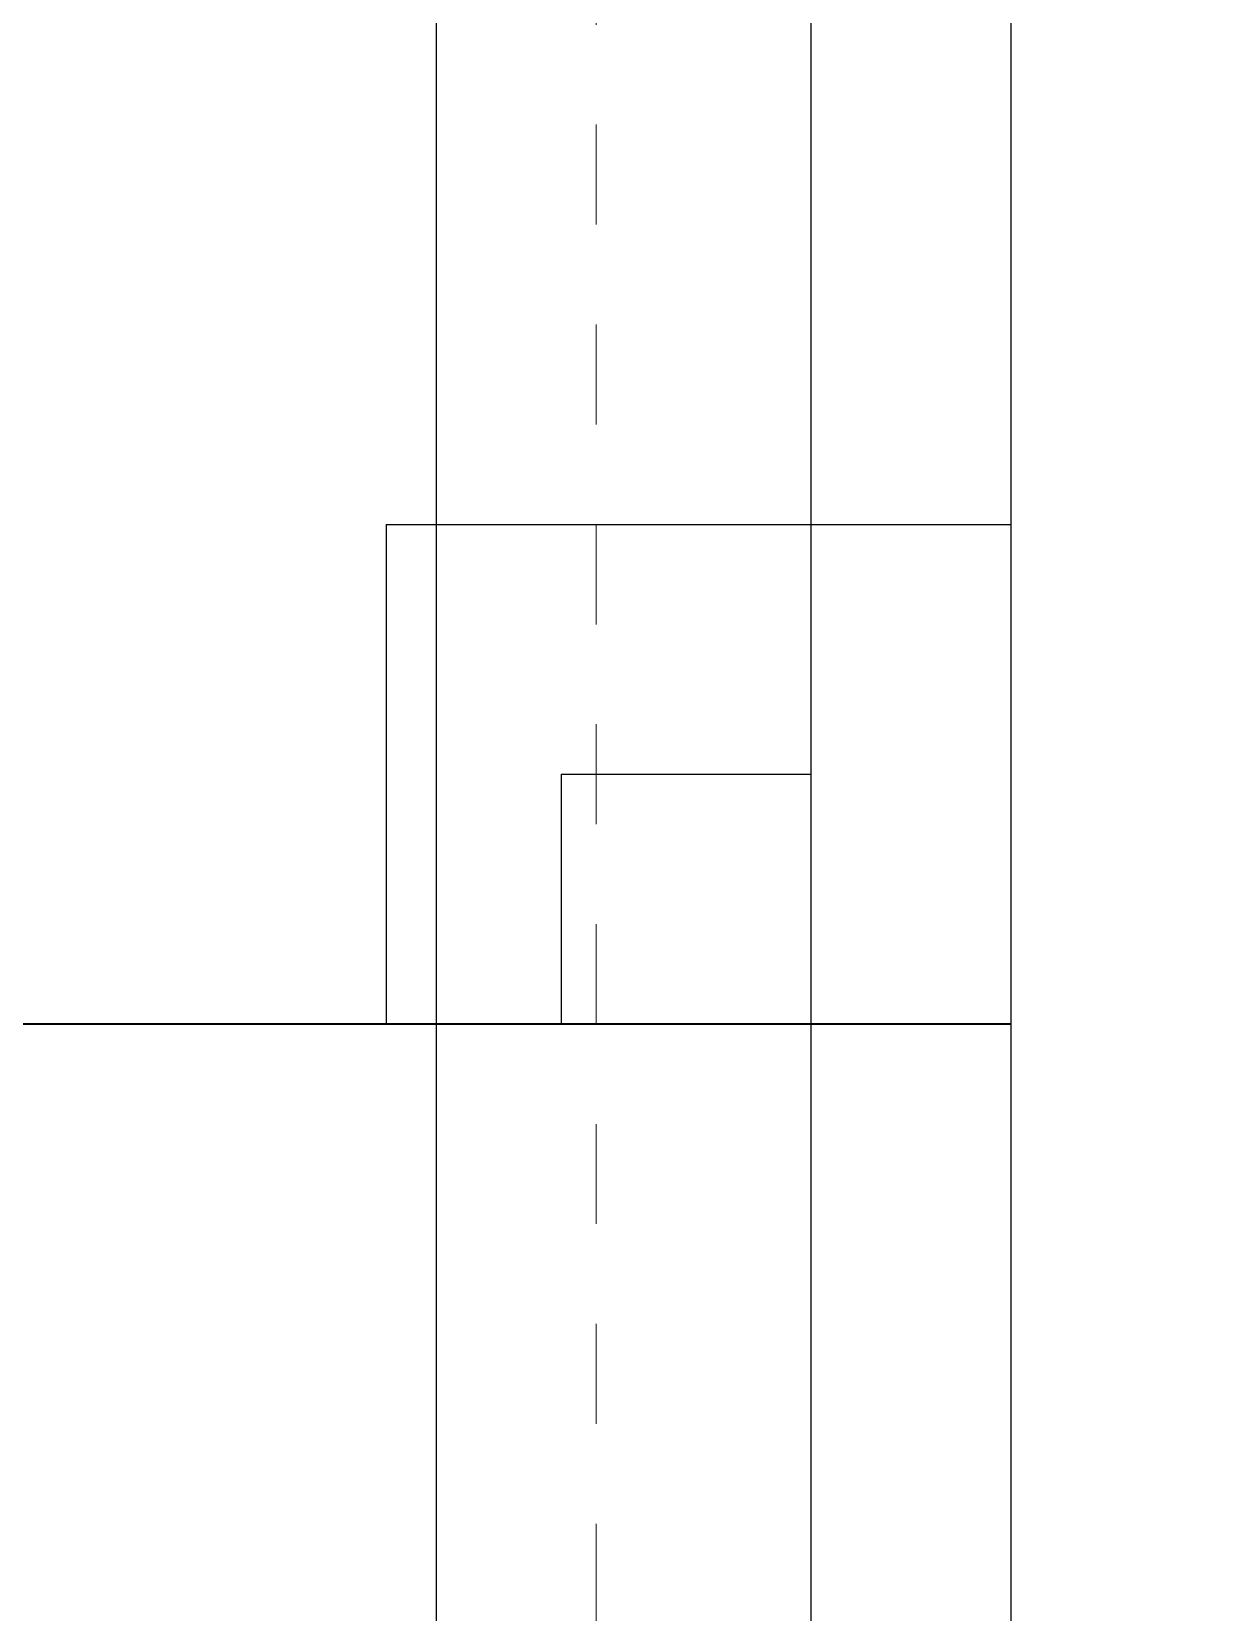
# Model space of a CAD drawing. Header units: inches. Extents: x -81.3 to -8.2, y 163 to 241.3.
# Drawn here: x -51.016 to -49.822, y 205.183 to 206.765 of the extents above; entities that cross this region are included whole.
import ezdxf

# ---------------------------------------------------------------- set-up
doc = ezdxf.new("R2010")
doc.units = ezdxf.units.IN
doc.header["$MEASUREMENT"] = 0
doc.linetypes.add('DASHED2', pattern=[0.375, 0.25, -0.125])
doc.linetypes.add('HIDDEN', pattern=[0.375, 0.25, -0.125])
doc.layers.add('A2 Hatch', color=8, linetype='Continuous', lineweight=9)
doc.layers.add('DIM', color=3, linetype='Continuous', lineweight=13)
doc.styles.add('ARCTEXT', font='arctext.shx', dxfattribs={"width": 0.85})
doc.dimstyles.new('ARCTEXT1-4', dxfattribs={"dimtxt": 4, "dimasz": 2, "dimexe": 2, "dimexo": 2, "dimgap": 2, "dimtad": 1, "dimdec": 4, "dimzin": 3, "dimdsep": 46, "dimlunit": 4, "dimtxsty": 'ARCTEXT', "dimblk": 'ARCHTICK', "dimcen": 2, "dimaunit": 1, "dimadec": 0, "dimazin": 0, "dimtfac": 1, "dimtdec": 4, "dimtmove": 2, "dimatfit": 3, "dimldrblk": 'arrow', "dimfxl": 1, "dimtolj": 1, "dimtzin": 0, "dimarcsym": 0})

# ---------------------------------------------------------------- blocks, each defined once
blk = doc.blocks.new('_ArchTick')
at = {"color": 0, "linetype": 'ByBlock', "const_width": 0.15}
blk.add_lwpolyline([(-0.5, -0.5), (0.5, 0.5)], dxfattribs=at)
blk = doc.blocks.new('arrow')
at = {"layer": 'DIM'}
blk.add_hatch(color=253, dxfattribs=at).paths.add_polyline_path([(-2, 0.5), (-2, -0.5), (0, 0)])
at = {"layer": 'DIM', "lineweight": 9}
for points in [[(-2, 0.9832), (-2, 0.5), (-2.4688, 0.6172)], [(0.3743, 0.0936), (0, 0)], [(0.3743, -0.0936), (0, 0)], [(-2, -0.9832), (-2, -0.5), (-2.4688, -0.6172)]]:
    blk.add_lwpolyline(points, dxfattribs=at)
at = {"layer": 'DIM', "lineweight": 15}
blk.add_lwpolyline([(0, 0), (-2, -0.5), (-2, 0.5), (0, 0)], dxfattribs=at)

msp = doc.modelspace()

# ---------------------------------------------------------------- linework, layer by layer
at = {"color": 1}
for p, q in [((-50.6113, 218.2715), (-50.6113, 205.7715)), ((-50.0363, 218.2715), (-50.0363, 205.7715)), ((-50.2363, 218.0215), (-50.2363, 205.7715)), ((-50.6613, 206.2715), (-50.6613, 205.7715)), ((-50.6613, 206.2715), (-50.0363, 206.2715)), ((-50.6613, 206.2715), (-50.6613, 205.7715)), ((-50.6613, 206.2715), (-50.0363, 206.2715)), ((-50.6613, 206.2715), (-50.6613, 205.7715)), ((-50.6613, 206.2715), (-50.0363, 206.2715)), ((-50.6613, 206.2715), (-50.6613, 205.7715)), ((-50.6613, 206.2715), (-50.0363, 206.2715)), ((-50.6613, 206.2715), (-50.6613, 205.7715)), ((-50.6613, 206.2715), (-50.0363, 206.2715)), ((-50.6613, 206.2715), (-50.6613, 205.7715)), ((-50.6613, 206.2715), (-50.0363, 206.2715)), ((-50.6613, 206.2715), (-50.6613, 205.7715)), ((-50.6613, 206.2715), (-50.0363, 206.2715)), ((-50.6613, 206.2715), (-50.6613, 205.7715)), ((-50.6613, 206.2715), (-50.0363, 206.2715)), ((-50.6613, 206.2715), (-50.6613, 205.7715)), ((-50.6613, 206.2715), (-50.0363, 206.2715)), ((-50.6613, 206.2715), (-50.6613, 205.7715)), ((-50.6613, 206.2715), (-50.0363, 206.2715)), ((-50.6613, 206.2715), (-50.6613, 205.7715)), ((-50.6613, 206.2715), (-50.0363, 206.2715)), ((-50.6613, 206.2715), (-50.6613, 205.7715)), ((-50.6613, 206.2715), (-50.0363, 206.2715)), ((-50.6613, 206.2715), (-50.6613, 205.7715)), ((-50.6613, 206.2715), (-50.0363, 206.2715)), ((-50.6613, 206.2715), (-50.6613, 205.7715)), ((-50.6613, 206.2715), (-50.0363, 206.2715)), ((-50.6613, 206.2715), (-50.6613, 205.7715)), ((-50.6613, 206.2715), (-50.0363, 206.2715)), ((-50.6613, 206.2715), (-50.6613, 205.7715)), ((-50.6613, 206.2715), (-50.0363, 206.2715)), ((-50.6613, 206.2715), (-50.6613, 205.7715)), ((-50.6613, 206.2715), (-50.0363, 206.2715)), ((-50.6613, 206.2715), (-50.6613, 205.7715)), ((-50.6613, 206.2715), (-50.0363, 206.2715)), ((-50.6613, 206.2715), (-50.6613, 205.7715)), ((-50.6613, 206.2715), (-50.0363, 206.2715)), ((-50.6613, 206.2715), (-50.6613, 205.7715)), ((-50.6613, 206.2715), (-50.0363, 206.2715)), ((-50.6613, 206.2715), (-50.6613, 205.7715)), ((-50.6613, 206.2715), (-50.0363, 206.2715)), ((-50.6613, 206.2715), (-50.6613, 205.7715)), ((-50.6613, 206.2715), (-50.0363, 206.2715)), ((-50.6613, 206.2715), (-50.6613, 205.7715)), ((-50.6613, 206.2715), (-50.0363, 206.2715)), ((-50.6613, 206.2715), (-50.6613, 205.7715)), ((-50.6613, 206.2715), (-50.0363, 206.2715)), ((-50.6613, 206.2715), (-50.6613, 205.7715)), ((-50.6613, 206.2715), (-50.0363, 206.2715)), ((-50.6613, 206.2715), (-50.6613, 205.7715)), ((-50.6613, 206.2715), (-50.0363, 206.2715)), ((-50.6613, 206.2715), (-50.6613, 205.7715)), ((-50.6613, 206.2715), (-50.0363, 206.2715)), ((-50.6613, 206.2715), (-50.6613, 205.7715)), ((-50.6613, 206.2715), (-50.0363, 206.2715)), ((-50.6613, 206.2715), (-50.6613, 205.7715)), ((-50.6613, 206.2715), (-50.0363, 206.2715)), ((-50.6613, 206.2715), (-50.6613, 205.7715)), ((-50.6613, 206.2715), (-50.0363, 206.2715)), ((-50.6613, 206.2715), (-50.6613, 205.7715)), ((-50.6613, 206.2715), (-50.0363, 206.2715)), ((-50.6613, 206.2715), (-50.6613, 205.7715)), ((-50.6613, 206.2715), (-50.0363, 206.2715)), ((-50.6613, 206.2715), (-50.6613, 205.7715)), ((-50.6613, 206.2715), (-50.0363, 206.2715)), ((-50.6613, 206.2715), (-50.6613, 205.7715)), ((-50.6613, 206.2715), (-50.0363, 206.2715)), ((-50.6613, 206.2715), (-50.6613, 205.7715)), ((-50.6613, 206.2715), (-50.0363, 206.2715)), ((-50.6613, 206.2715), (-50.6613, 205.7715)), ((-50.6613, 206.2715), (-50.0363, 206.2715)), ((-50.6613, 206.2715), (-50.6613, 205.7715)), ((-50.6613, 206.2715), (-50.0363, 206.2715)), ((-50.6613, 206.2715), (-50.6613, 205.7715)), ((-50.6613, 206.2715), (-50.0363, 206.2715)), ((-50.6613, 206.2715), (-50.6613, 205.7715)), ((-50.6613, 206.2715), (-50.0363, 206.2715)), ((-50.6613, 206.2715), (-50.6613, 205.7715)), ((-50.6613, 206.2715), (-50.0363, 206.2715)), ((-50.6613, 206.2715), (-50.6613, 205.7715)), ((-50.6613, 206.2715), (-50.0363, 206.2715)), ((-50.6613, 206.2715), (-50.6613, 205.7715)), ((-50.6613, 206.2715), (-50.0363, 206.2715)), ((-50.6613, 206.2715), (-50.6613, 205.7715)), ((-50.6613, 206.2715), (-50.0363, 206.2715)), ((-50.6613, 206.2715), (-50.6613, 205.7715)), ((-50.6613, 206.2715), (-50.0363, 206.2715)), ((-50.6613, 206.2715), (-50.6613, 205.7715)), ((-50.6613, 206.2715), (-50.0363, 206.2715)), ((-50.6613, 206.2715), (-50.6613, 205.7715)), ((-50.6613, 206.2715), (-50.0363, 206.2715)), ((-50.6613, 206.2715), (-50.6613, 205.7715)), ((-50.6613, 206.2715), (-50.0363, 206.2715)), ((-50.6613, 206.2715), (-50.6613, 205.7715)), ((-50.6613, 206.2715), (-50.0363, 206.2715)), ((-50.6613, 206.2715), (-50.6613, 205.7715)), ((-50.6613, 206.2715), (-50.0363, 206.2715)), ((-50.6613, 206.2715), (-50.6613, 205.7715)), ((-50.6613, 206.2715), (-50.0363, 206.2715)), ((-50.6613, 206.2715), (-50.6613, 205.7715)), ((-50.6613, 206.2715), (-50.0363, 206.2715)), ((-50.6613, 206.2715), (-50.6613, 205.7715)), ((-50.6613, 206.2715), (-50.0363, 206.2715)), ((-50.6613, 206.2715), (-50.6613, 205.7715)), ((-50.6613, 206.2715), (-50.0363, 206.2715)), ((-50.6613, 206.2715), (-50.6613, 205.7715)), ((-50.6613, 206.2715), (-50.0363, 206.2715)), ((-50.6613, 206.2715), (-50.6613, 205.7715)), ((-50.6613, 206.2715), (-50.0363, 206.2715)), ((-50.6613, 206.2715), (-50.6613, 205.7715)), ((-50.6613, 206.2715), (-50.0363, 206.2715)), ((-50.6113, 206.2715), (-50.6113, 193.7715)), ((-50.0363, 206.2715), (-50.0363, 193.7715)), ((-50.4863, 206.0215), (-50.4863, 205.7715)), ((-50.4863, 206.0215), (-50.2363, 206.0215)), ((-50.4863, 206.0215), (-50.4863, 205.7715)), ((-50.4863, 206.0215), (-50.2363, 206.0215)), ((-50.4863, 206.0215), (-50.4863, 205.7715)), ((-50.4863, 206.0215), (-50.2363, 206.0215)), ((-50.4863, 206.0215), (-50.4863, 205.7715)), ((-50.4863, 206.0215), (-50.2363, 206.0215)), ((-50.4863, 206.0215), (-50.4863, 205.7715)), ((-50.4863, 206.0215), (-50.2363, 206.0215)), ((-50.4863, 206.0215), (-50.4863, 205.7715)), ((-50.4863, 206.0215), (-50.2363, 206.0215)), ((-50.4863, 206.0215), (-50.4863, 205.7715)), ((-50.4863, 206.0215), (-50.2363, 206.0215)), ((-50.4863, 206.0215), (-50.4863, 205.7715)), ((-50.4863, 206.0215), (-50.2363, 206.0215)), ((-50.4863, 206.0215), (-50.4863, 205.7715)), ((-50.4863, 206.0215), (-50.2363, 206.0215)), ((-50.4863, 206.0215), (-50.4863, 205.7715)), ((-50.4863, 206.0215), (-50.2363, 206.0215)), ((-50.4863, 206.0215), (-50.4863, 205.7715)), ((-50.4863, 206.0215), (-50.2363, 206.0215)), ((-50.4863, 206.0215), (-50.4863, 205.7715)), ((-50.4863, 206.0215), (-50.2363, 206.0215)), ((-50.4863, 206.0215), (-50.4863, 205.7715)), ((-50.4863, 206.0215), (-50.2363, 206.0215)), ((-50.4863, 206.0215), (-50.4863, 205.7715)), ((-50.4863, 206.0215), (-50.2363, 206.0215)), ((-50.4863, 206.0215), (-50.4863, 205.7715)), ((-50.4863, 206.0215), (-50.2363, 206.0215)), ((-50.4863, 206.0215), (-50.4863, 205.7715)), ((-50.4863, 206.0215), (-50.2363, 206.0215)), ((-50.4863, 206.0215), (-50.4863, 205.7715)), ((-50.4863, 206.0215), (-50.2363, 206.0215)), ((-50.4863, 206.0215), (-50.4863, 205.7715)), ((-50.4863, 206.0215), (-50.2363, 206.0215)), ((-50.4863, 206.0215), (-50.4863, 205.7715)), ((-50.4863, 206.0215), (-50.2363, 206.0215)), ((-50.4863, 206.0215), (-50.4863, 205.7715)), ((-50.4863, 206.0215), (-50.2363, 206.0215)), ((-50.4863, 206.0215), (-50.4863, 205.7715)), ((-50.4863, 206.0215), (-50.2363, 206.0215)), ((-50.4863, 206.0215), (-50.4863, 205.7715)), ((-50.4863, 206.0215), (-50.2363, 206.0215)), ((-50.4863, 206.0215), (-50.4863, 205.7715)), ((-50.4863, 206.0215), (-50.2363, 206.0215)), ((-50.4863, 206.0215), (-50.4863, 205.7715)), ((-50.4863, 206.0215), (-50.2363, 206.0215)), ((-50.4863, 206.0215), (-50.4863, 205.7715)), ((-50.4863, 206.0215), (-50.2363, 206.0215)), ((-50.4863, 206.0215), (-50.4863, 205.7715)), ((-50.4863, 206.0215), (-50.2363, 206.0215)), ((-50.4863, 206.0215), (-50.4863, 205.7715)), ((-50.4863, 206.0215), (-50.2363, 206.0215)), ((-50.4863, 206.0215), (-50.4863, 205.7715)), ((-50.4863, 206.0215), (-50.2363, 206.0215)), ((-50.4863, 206.0215), (-50.4863, 205.7715)), ((-50.4863, 206.0215), (-50.2363, 206.0215)), ((-50.4863, 206.0215), (-50.4863, 205.7715)), ((-50.4863, 206.0215), (-50.2363, 206.0215)), ((-50.4863, 206.0215), (-50.4863, 205.7715)), ((-50.4863, 206.0215), (-50.2363, 206.0215)), ((-50.4863, 206.0215), (-50.4863, 205.7715)), ((-50.4863, 206.0215), (-50.2363, 206.0215)), ((-50.4863, 206.0215), (-50.4863, 205.7715)), ((-50.4863, 206.0215), (-50.2363, 206.0215)), ((-50.4863, 206.0215), (-50.4863, 205.7715)), ((-50.4863, 206.0215), (-50.2363, 206.0215)), ((-50.4863, 206.0215), (-50.4863, 205.7715)), ((-50.4863, 206.0215), (-50.2363, 206.0215)), ((-50.4863, 206.0215), (-50.4863, 205.7715)), ((-50.4863, 206.0215), (-50.2363, 206.0215)), ((-50.4863, 206.0215), (-50.4863, 205.7715)), ((-50.4863, 206.0215), (-50.2363, 206.0215)), ((-50.4863, 206.0215), (-50.4863, 205.7715)), ((-50.4863, 206.0215), (-50.2363, 206.0215)), ((-50.4863, 206.0215), (-50.4863, 205.7715)), ((-50.4863, 206.0215), (-50.2363, 206.0215)), ((-50.4863, 206.0215), (-50.4863, 205.7715)), ((-50.4863, 206.0215), (-50.2363, 206.0215)), ((-50.4863, 206.0215), (-50.4863, 205.7715)), ((-50.4863, 206.0215), (-50.2363, 206.0215)), ((-50.4863, 206.0215), (-50.4863, 205.7715)), ((-50.4863, 206.0215), (-50.2363, 206.0215)), ((-50.4863, 206.0215), (-50.4863, 205.7715)), ((-50.4863, 206.0215), (-50.2363, 206.0215)), ((-50.4863, 206.0215), (-50.4863, 205.7715)), ((-50.4863, 206.0215), (-50.2363, 206.0215)), ((-50.4863, 206.0215), (-50.4863, 205.7715)), ((-50.4863, 206.0215), (-50.2363, 206.0215)), ((-50.4863, 206.0215), (-50.4863, 205.7715)), ((-50.4863, 206.0215), (-50.2363, 206.0215)), ((-50.4863, 206.0215), (-50.4863, 205.7715)), ((-50.4863, 206.0215), (-50.2363, 206.0215)), ((-50.4863, 206.0215), (-50.4863, 205.7715)), ((-50.4863, 206.0215), (-50.2363, 206.0215)), ((-50.4863, 206.0215), (-50.4863, 205.7715)), ((-50.4863, 206.0215), (-50.2363, 206.0215)), ((-50.4863, 206.0215), (-50.4863, 205.7715)), ((-50.4863, 206.0215), (-50.2363, 206.0215)), ((-50.4863, 206.0215), (-50.4863, 205.7715)), ((-50.4863, 206.0215), (-50.2363, 206.0215)), ((-50.4863, 206.0215), (-50.4863, 205.7715)), ((-50.4863, 206.0215), (-50.2363, 206.0215)), ((-50.4863, 206.0215), (-50.4863, 205.7715)), ((-50.4863, 206.0215), (-50.2363, 206.0215)), ((-50.4863, 206.0215), (-50.4863, 205.7715)), ((-50.4863, 206.0215), (-50.2363, 206.0215)), ((-50.4863, 206.0215), (-50.4863, 205.7715)), ((-50.4863, 206.0215), (-50.2363, 206.0215)), ((-50.4863, 206.0215), (-50.4863, 205.7715)), ((-50.4863, 206.0215), (-50.2363, 206.0215)), ((-50.2363, 206.0215), (-50.2363, 193.7715)), ((-52.0363, 205.7715), (-50.0363, 205.7715)), ((-52.0363, 205.7715), (-50.4863, 205.7715)), ((-52.0363, 205.7715), (-50.0363, 205.7715)), ((-52.0363, 205.7715), (-50.0363, 205.7715)), ((-52.0363, 205.7715), (-50.4863, 205.7715)), ((-52.0363, 205.7715), (-50.0363, 205.7715)), ((-52.0363, 205.7715), (-50.0363, 205.7715)), ((-52.0363, 205.7715), (-50.0363, 205.7715)), ((-52.0363, 205.7715), (-50.4863, 205.7715)), ((-52.0363, 205.7715), (-50.0363, 205.7715)), ((-52.0363, 205.7715), (-50.0363, 205.7715)), ((-52.0363, 205.7715), (-50.4863, 205.7715)), ((-52.0363, 205.7715), (-50.0363, 205.7715)), ((-52.0363, 205.7715), (-50.0363, 205.7715)), ((-52.0363, 205.7715), (-50.0363, 205.7715)), ((-52.0363, 205.7715), (-50.4863, 205.7715)), ((-52.0363, 205.7715), (-50.0363, 205.7715)), ((-52.0363, 205.7715), (-50.0363, 205.7715)), ((-52.0363, 205.7715), (-50.4863, 205.7715)), ((-52.0363, 205.7715), (-50.0363, 205.7715)), ((-52.0363, 205.7715), (-50.0363, 205.7715)), ((-52.0363, 205.7715), (-50.0363, 205.7715)), ((-52.0363, 205.7715), (-50.4863, 205.7715)), ((-52.0363, 205.7715), (-50.0363, 205.7715)), ((-52.0363, 205.7715), (-50.0363, 205.7715)), ((-52.0363, 205.7715), (-50.4863, 205.7715)), ((-52.0363, 205.7715), (-50.0363, 205.7715)), ((-52.0363, 205.7715), (-50.0363, 205.7715)), ((-52.0363, 205.7715), (-50.0363, 205.7715)), ((-52.0363, 205.7715), (-50.4863, 205.7715)), ((-52.0363, 205.7715), (-50.0363, 205.7715)), ((-52.0363, 205.7715), (-50.0363, 205.7715)), ((-52.0363, 205.7715), (-50.4863, 205.7715)), ((-52.0363, 205.7715), (-50.0363, 205.7715)), ((-52.0363, 205.7715), (-50.0363, 205.7715)), ((-52.0363, 205.7715), (-50.0363, 205.7715)), ((-52.0363, 205.7715), (-50.4863, 205.7715)), ((-52.0363, 205.7715), (-50.0363, 205.7715)), ((-52.0363, 205.7715), (-50.0363, 205.7715)), ((-52.0363, 205.7715), (-50.4863, 205.7715)), ((-52.0363, 205.7715), (-50.0363, 205.7715)), ((-52.0363, 205.7715), (-50.0363, 205.7715)), ((-52.0363, 205.7715), (-50.0363, 205.7715)), ((-52.0363, 205.7715), (-50.4863, 205.7715)), ((-52.0363, 205.7715), (-50.0363, 205.7715)), ((-52.0363, 205.7715), (-50.0363, 205.7715)), ((-52.0363, 205.7715), (-50.4863, 205.7715)), ((-52.0363, 205.7715), (-50.0363, 205.7715)), ((-52.0363, 205.7715), (-50.0363, 205.7715)), ((-52.0363, 205.7715), (-50.0363, 205.7715)), ((-52.0363, 205.7715), (-50.4863, 205.7715)), ((-52.0363, 205.7715), (-50.0363, 205.7715)), ((-52.0363, 205.7715), (-50.0363, 205.7715)), ((-52.0363, 205.7715), (-50.4863, 205.7715)), ((-52.0363, 205.7715), (-50.0363, 205.7715)), ((-52.0363, 205.7715), (-50.0363, 205.7715)), ((-52.0363, 205.7715), (-50.0363, 205.7715)), ((-52.0363, 205.7715), (-50.4863, 205.7715)), ((-52.0363, 205.7715), (-50.0363, 205.7715)), ((-52.0363, 205.7715), (-50.0363, 205.7715)), ((-52.0363, 205.7715), (-50.4863, 205.7715)), ((-52.0363, 205.7715), (-50.0363, 205.7715)), ((-52.0363, 205.7715), (-50.0363, 205.7715)), ((-52.0363, 205.7715), (-50.0363, 205.7715)), ((-52.0363, 205.7715), (-50.4863, 205.7715)), ((-52.0363, 205.7715), (-50.0363, 205.7715)), ((-52.0363, 205.7715), (-50.0363, 205.7715)), ((-52.0363, 205.7715), (-50.4863, 205.7715)), ((-52.0363, 205.7715), (-50.0363, 205.7715)), ((-52.0363, 205.7715), (-50.0363, 205.7715)), ((-52.0363, 205.7715), (-50.0363, 205.7715)), ((-52.0363, 205.7715), (-50.4863, 205.7715)), ((-52.0363, 205.7715), (-50.0363, 205.7715)), ((-52.0363, 205.7715), (-50.0363, 205.7715)), ((-52.0363, 205.7715), (-50.4863, 205.7715)), ((-52.0363, 205.7715), (-50.0363, 205.7715)), ((-52.0363, 205.7715), (-50.0363, 205.7715)), ((-52.0363, 205.7715), (-50.0363, 205.7715)), ((-52.0363, 205.7715), (-50.4863, 205.7715)), ((-52.0363, 205.7715), (-50.0363, 205.7715)), ((-52.0363, 205.7715), (-50.0363, 205.7715)), ((-52.0363, 205.7715), (-50.4863, 205.7715)), ((-52.0363, 205.7715), (-50.0363, 205.7715)), ((-52.0363, 205.7715), (-50.0363, 205.7715)), ((-52.0363, 205.7715), (-50.0363, 205.7715)), ((-52.0363, 205.7715), (-50.4863, 205.7715)), ((-52.0363, 205.7715), (-50.0363, 205.7715)), ((-52.0363, 205.7715), (-50.0363, 205.7715)), ((-52.0363, 205.7715), (-50.4863, 205.7715)), ((-52.0363, 205.7715), (-50.0363, 205.7715)), ((-52.0363, 205.7715), (-50.0363, 205.7715)), ((-52.0363, 205.7715), (-50.0363, 205.7715)), ((-52.0363, 205.7715), (-50.4863, 205.7715)), ((-52.0363, 205.7715), (-50.0363, 205.7715)), ((-52.0363, 205.7715), (-50.0363, 205.7715)), ((-52.0363, 205.7715), (-50.4863, 205.7715)), ((-52.0363, 205.7715), (-50.0363, 205.7715)), ((-52.0363, 205.7715), (-50.0363, 205.7715)), ((-52.0363, 205.7715), (-50.0363, 205.7715)), ((-52.0363, 205.7715), (-50.4863, 205.7715)), ((-52.0363, 205.7715), (-50.0363, 205.7715)), ((-52.0363, 205.7715), (-50.0363, 205.7715)), ((-52.0363, 205.7715), (-50.4863, 205.7715)), ((-52.0363, 205.7715), (-50.0363, 205.7715)), ((-52.0363, 205.7715), (-50.0363, 205.7715)), ((-52.0363, 205.7715), (-50.0363, 205.7715)), ((-52.0363, 205.7715), (-50.4863, 205.7715)), ((-52.0363, 205.7715), (-50.0363, 205.7715)), ((-52.0363, 205.7715), (-50.0363, 205.7715)), ((-52.0363, 205.7715), (-50.4863, 205.7715)), ((-52.0363, 205.7715), (-50.0363, 205.7715)), ((-52.0363, 205.7715), (-50.0363, 205.7715)), ((-52.0363, 205.7715), (-50.0363, 205.7715)), ((-52.0363, 205.7715), (-50.4863, 205.7715)), ((-52.0363, 205.7715), (-50.0363, 205.7715)), ((-52.0363, 205.7715), (-50.0363, 205.7715)), ((-52.0363, 205.7715), (-50.4863, 205.7715)), ((-52.0363, 205.7715), (-50.0363, 205.7715)), ((-52.0363, 205.7715), (-50.0363, 205.7715)), ((-52.0363, 205.7715), (-50.0363, 205.7715)), ((-52.0363, 205.7715), (-50.4863, 205.7715)), ((-52.0363, 205.7715), (-50.0363, 205.7715)), ((-52.0363, 205.7715), (-50.0363, 205.7715)), ((-52.0363, 205.7715), (-50.4863, 205.7715)), ((-52.0363, 205.7715), (-50.0363, 205.7715)), ((-52.0363, 205.7715), (-50.0363, 205.7715)), ((-52.0363, 205.7715), (-50.0363, 205.7715)), ((-52.0363, 205.7715), (-50.4863, 205.7715)), ((-52.0363, 205.7715), (-50.0363, 205.7715)), ((-52.0363, 205.7715), (-50.0363, 205.7715)), ((-52.0363, 205.7715), (-50.4863, 205.7715)), ((-52.0363, 205.7715), (-50.0363, 205.7715)), ((-52.0363, 205.7715), (-50.0363, 205.7715)), ((-52.0363, 205.7715), (-50.0363, 205.7715)), ((-52.0363, 205.7715), (-50.4863, 205.7715)), ((-52.0363, 205.7715), (-50.0363, 205.7715)), ((-52.0363, 205.7715), (-50.0363, 205.7715)), ((-52.0363, 205.7715), (-50.4863, 205.7715)), ((-52.0363, 205.7715), (-50.0363, 205.7715)), ((-52.0363, 205.7715), (-50.0363, 205.7715)), ((-52.0363, 205.7715), (-50.0363, 205.7715)), ((-52.0363, 205.7715), (-50.4863, 205.7715)), ((-52.0363, 205.7715), (-50.0363, 205.7715)), ((-52.0363, 205.7715), (-50.0363, 205.7715)), ((-52.0363, 205.7715), (-50.4863, 205.7715)), ((-52.0363, 205.7715), (-50.0363, 205.7715)), ((-52.0363, 205.7715), (-50.0363, 205.7715)), ((-52.0363, 205.7715), (-50.0363, 205.7715)), ((-52.0363, 205.7715), (-50.4863, 205.7715)), ((-52.0363, 205.7715), (-50.0363, 205.7715)), ((-52.0363, 205.7715), (-50.0363, 205.7715)), ((-52.0363, 205.7715), (-50.4863, 205.7715)), ((-52.0363, 205.7715), (-50.0363, 205.7715)), ((-52.0363, 205.7715), (-50.0363, 205.7715)), ((-52.0363, 205.7715), (-50.0363, 205.7715)), ((-52.0363, 205.7715), (-50.4863, 205.7715)), ((-52.0363, 205.7715), (-50.0363, 205.7715)), ((-52.0363, 205.7715), (-50.0363, 205.7715)), ((-52.0363, 205.7715), (-50.4863, 205.7715)), ((-52.0363, 205.7715), (-50.0363, 205.7715)), ((-52.0363, 205.7715), (-50.0363, 205.7715)), ((-52.0363, 205.7715), (-50.0363, 205.7715)), ((-52.0363, 205.7715), (-50.4863, 205.7715)), ((-52.0363, 205.7715), (-50.0363, 205.7715)), ((-52.0363, 205.7715), (-50.0363, 205.7715)), ((-52.0363, 205.7715), (-50.4863, 205.7715)), ((-52.0363, 205.7715), (-50.0363, 205.7715)), ((-52.0363, 205.7715), (-50.0363, 205.7715)), ((-52.0363, 205.7715), (-50.0363, 205.7715)), ((-52.0363, 205.7715), (-50.4863, 205.7715)), ((-52.0363, 205.7715), (-50.0363, 205.7715)), ((-52.0363, 205.7715), (-50.0363, 205.7715)), ((-52.0363, 205.7715), (-50.4863, 205.7715)), ((-52.0363, 205.7715), (-50.0363, 205.7715)), ((-52.0363, 205.7715), (-50.0363, 205.7715)), ((-52.0363, 205.7715), (-50.0363, 205.7715)), ((-52.0363, 205.7715), (-50.4863, 205.7715)), ((-52.0363, 205.7715), (-50.0363, 205.7715)), ((-52.0363, 205.7715), (-50.0363, 205.7715)), ((-52.0363, 205.7715), (-50.4863, 205.7715)), ((-52.0363, 205.7715), (-50.0363, 205.7715)), ((-52.0363, 205.7715), (-50.0363, 205.7715)), ((-52.0363, 205.7715), (-50.0363, 205.7715)), ((-52.0363, 205.7715), (-50.4863, 205.7715)), ((-52.0363, 205.7715), (-50.0363, 205.7715)), ((-52.0363, 205.7715), (-50.0363, 205.7715)), ((-52.0363, 205.7715), (-50.4863, 205.7715)), ((-52.0363, 205.7715), (-50.0363, 205.7715)), ((-52.0363, 205.7715), (-50.0363, 205.7715)), ((-52.0363, 205.7715), (-50.0363, 205.7715)), ((-52.0363, 205.7715), (-50.4863, 205.7715)), ((-52.0363, 205.7715), (-50.0363, 205.7715)), ((-52.0363, 205.7715), (-50.0363, 205.7715)), ((-52.0363, 205.7715), (-50.4863, 205.7715)), ((-52.0363, 205.7715), (-50.0363, 205.7715)), ((-52.0363, 205.7715), (-50.0363, 205.7715)), ((-50.6113, 205.7715), (-51.1113, 205.7715)), ((-50.6113, 205.7715), (-51.1113, 205.7715)), ((-50.6113, 205.7715), (-51.1113, 205.7715)), ((-50.6113, 205.7715), (-51.1113, 205.7715)), ((-50.6113, 205.7715), (-51.1113, 205.7715)), ((-50.6113, 205.7715), (-51.1113, 205.7715)), ((-50.6113, 205.7715), (-51.1113, 205.7715)), ((-50.6113, 205.7715), (-51.1113, 205.7715)), ((-50.6113, 205.7715), (-51.1113, 205.7715)), ((-50.6113, 205.7715), (-51.1113, 205.7715)), ((-50.6113, 205.7715), (-51.1113, 205.7715)), ((-50.6113, 205.7715), (-51.1113, 205.7715)), ((-50.6113, 205.7715), (-51.1113, 205.7715)), ((-50.6113, 205.7715), (-51.1113, 205.7715)), ((-50.6113, 205.7715), (-51.1113, 205.7715)), ((-50.6113, 205.7715), (-51.1113, 205.7715)), ((-50.6113, 205.7715), (-51.1113, 205.7715)), ((-50.6113, 205.7715), (-51.1113, 205.7715)), ((-50.6113, 205.7715), (-51.1113, 205.7715)), ((-50.6113, 205.7715), (-51.1113, 205.7715)), ((-50.6113, 205.7715), (-51.1113, 205.7715)), ((-50.6113, 205.7715), (-51.1113, 205.7715)), ((-50.6113, 205.7715), (-51.1113, 205.7715)), ((-50.6113, 205.7715), (-51.1113, 205.7715)), ((-50.6113, 205.7715), (-51.1113, 205.7715)), ((-50.6113, 205.7715), (-51.1113, 205.7715)), ((-50.6113, 205.7715), (-51.1113, 205.7715)), ((-50.6113, 205.7715), (-51.1113, 205.7715)), ((-50.6113, 205.7715), (-51.1113, 205.7715)), ((-50.6113, 205.7715), (-51.1113, 205.7715)), ((-50.6113, 205.7715), (-51.1113, 205.7715)), ((-50.6113, 205.7715), (-51.1113, 205.7715)), ((-50.6113, 205.7715), (-51.1113, 205.7715)), ((-50.6113, 205.7715), (-51.1113, 205.7715)), ((-50.6113, 205.7715), (-51.1113, 205.7715)), ((-50.6113, 205.7715), (-51.1113, 205.7715)), ((-50.6113, 205.7715), (-51.1113, 205.7715)), ((-50.6113, 205.7715), (-51.1113, 205.7715)), ((-50.6113, 205.7715), (-51.1113, 205.7715)), ((-50.6113, 205.7715), (-51.1113, 205.7715)), ((-50.6113, 205.7715), (-51.1113, 205.7715)), ((-50.6113, 205.7715), (-51.1113, 205.7715)), ((-50.6113, 205.7715), (-51.1113, 205.7715)), ((-50.6113, 205.7715), (-51.1113, 205.7715)), ((-50.6113, 205.7715), (-51.1113, 205.7715)), ((-50.6113, 205.7715), (-51.1113, 205.7715)), ((-50.6113, 205.7715), (-51.1113, 205.7715)), ((-50.6113, 205.7715), (-51.1113, 205.7715)), ((-50.6113, 205.7715), (-51.1113, 205.7715)), ((-50.6113, 205.7715), (-51.1113, 205.7715)), ((-50.6113, 205.7715), (-51.1113, 205.7715)), ((-50.6113, 205.7715), (-51.1113, 205.7715)), ((-50.6113, 205.7715), (-51.1113, 205.7715)), ((-50.6113, 205.7715), (-51.1113, 205.7715)), ((-50.6113, 205.7715), (-51.1113, 205.7715)), ((-50.6113, 205.7715), (-51.1113, 205.7715)), ((-50.2363, 205.7715), (-50.0363, 205.7715)), ((-50.2363, 205.7715), (-50.0363, 205.7715)), ((-50.2363, 205.7715), (-50.0363, 205.7715)), ((-50.2363, 205.7715), (-50.0363, 205.7715)), ((-50.2363, 205.7715), (-50.0363, 205.7715)), ((-50.2363, 205.7715), (-50.0363, 205.7715)), ((-50.2363, 205.7715), (-50.0363, 205.7715)), ((-50.2363, 205.7715), (-50.0363, 205.7715)), ((-50.2363, 205.7715), (-50.0363, 205.7715)), ((-50.2363, 205.7715), (-50.0363, 205.7715)), ((-50.2363, 205.7715), (-50.0363, 205.7715)), ((-50.2363, 205.7715), (-50.0363, 205.7715)), ((-50.2363, 205.7715), (-50.0363, 205.7715)), ((-50.2363, 205.7715), (-50.0363, 205.7715)), ((-50.2363, 205.7715), (-50.0363, 205.7715)), ((-50.2363, 205.7715), (-50.0363, 205.7715)), ((-50.2363, 205.7715), (-50.0363, 205.7715)), ((-50.2363, 205.7715), (-50.0363, 205.7715)), ((-50.2363, 205.7715), (-50.0363, 205.7715)), ((-50.2363, 205.7715), (-50.0363, 205.7715)), ((-50.2363, 205.7715), (-50.0363, 205.7715)), ((-50.2363, 205.7715), (-50.0363, 205.7715)), ((-50.2363, 205.7715), (-50.0363, 205.7715)), ((-50.2363, 205.7715), (-50.0363, 205.7715)), ((-50.2363, 205.7715), (-50.0363, 205.7715)), ((-50.2363, 205.7715), (-50.0363, 205.7715)), ((-50.2363, 205.7715), (-50.0363, 205.7715)), ((-50.2363, 205.7715), (-50.0363, 205.7715)), ((-50.2363, 205.7715), (-50.0363, 205.7715)), ((-50.2363, 205.7715), (-50.0363, 205.7715)), ((-50.2363, 205.7715), (-50.0363, 205.7715)), ((-50.2363, 205.7715), (-50.0363, 205.7715)), ((-50.2363, 205.7715), (-50.0363, 205.7715)), ((-50.2363, 205.7715), (-50.0363, 205.7715)), ((-50.2363, 205.7715), (-50.0363, 205.7715)), ((-50.2363, 205.7715), (-50.0363, 205.7715)), ((-50.2363, 205.7715), (-50.0363, 205.7715)), ((-50.2363, 205.7715), (-50.0363, 205.7715)), ((-50.2363, 205.7715), (-50.0363, 205.7715)), ((-50.2363, 205.7715), (-50.0363, 205.7715)), ((-50.2363, 205.7715), (-50.0363, 205.7715)), ((-50.2363, 205.7715), (-50.0363, 205.7715)), ((-50.2363, 205.7715), (-50.0363, 205.7715)), ((-50.2363, 205.7715), (-50.0363, 205.7715)), ((-50.2363, 205.7715), (-50.0363, 205.7715)), ((-50.2363, 205.7715), (-50.0363, 205.7715)), ((-50.2363, 205.7715), (-50.0363, 205.7715)), ((-50.2363, 205.7715), (-50.0363, 205.7715)), ((-50.2363, 205.7715), (-50.0363, 205.7715)), ((-50.2363, 205.7715), (-50.0363, 205.7715)), ((-50.2363, 205.7715), (-50.0363, 205.7715)), ((-50.2363, 205.7715), (-50.0363, 205.7715)), ((-50.2363, 205.7715), (-50.0363, 205.7715)), ((-50.2363, 205.7715), (-50.0363, 205.7715)), ((-50.2363, 205.7715), (-50.0363, 205.7715)), ((-50.2363, 205.7715), (-50.0363, 205.7715))]:
    msp.add_line(p, q, dxfattribs=at)
at = {"color": 1, "linetype": 'HIDDEN', "ltscale": 0.02}
for q in [(-50.6613, 205.7715), (-50.0363, 206.2715), (-50.6613, 205.7715), (-50.0363, 206.2715), (-50.6613, 205.7715), (-50.0363, 206.2715), (-50.6613, 205.7715), (-50.0363, 206.2715), (-50.6613, 205.7715), (-50.0363, 206.2715), (-50.6613, 205.7715), (-50.0363, 206.2715), (-50.6613, 205.7715), (-50.0363, 206.2715), (-50.6613, 205.7715), (-50.0363, 206.2715), (-50.6613, 205.7715), (-50.0363, 206.2715), (-50.6613, 205.7715), (-50.0363, 206.2715), (-50.6613, 205.7715), (-50.0363, 206.2715), (-50.6613, 205.7715), (-50.0363, 206.2715), (-50.6613, 205.7715), (-50.0363, 206.2715), (-50.6613, 205.7715), (-50.0363, 206.2715), (-50.6613, 205.7715), (-50.0363, 206.2715), (-50.6613, 205.7715), (-50.0363, 206.2715), (-50.6613, 205.7715), (-50.0363, 206.2715), (-50.6613, 205.7715), (-50.0363, 206.2715), (-50.6613, 205.7715), (-50.0363, 206.2715), (-50.6613, 205.7715), (-50.0363, 206.2715), (-50.6613, 205.7715), (-50.0363, 206.2715), (-50.6613, 205.7715), (-50.0363, 206.2715), (-50.6613, 205.7715), (-50.0363, 206.2715), (-50.6613, 205.7715), (-50.0363, 206.2715), (-50.6613, 205.7715), (-50.0363, 206.2715), (-50.6613, 205.7715), (-50.0363, 206.2715), (-50.6613, 205.7715), (-50.0363, 206.2715), (-50.6613, 205.7715), (-50.0363, 206.2715), (-50.6613, 205.7715), (-50.0363, 206.2715), (-50.6613, 205.7715), (-50.0363, 206.2715), (-50.6613, 205.7715), (-50.0363, 206.2715), (-50.6613, 205.7715), (-50.0363, 206.2715), (-50.6613, 205.7715), (-50.0363, 206.2715), (-50.6613, 205.7715), (-50.0363, 206.2715), (-50.6613, 205.7715), (-50.0363, 206.2715), (-50.6613, 205.7715), (-50.0363, 206.2715), (-50.6613, 205.7715), (-50.0363, 206.2715), (-50.6613, 205.7715), (-50.0363, 206.2715), (-50.6613, 205.7715), (-50.0363, 206.2715), (-50.6613, 205.7715), (-50.0363, 206.2715), (-50.6613, 205.7715), (-50.0363, 206.2715), (-50.6613, 205.7715), (-50.0363, 206.2715), (-50.6613, 205.7715), (-50.0363, 206.2715), (-50.6613, 205.7715), (-50.0363, 206.2715), (-50.6613, 205.7715), (-50.0363, 206.2715), (-50.6613, 205.7715), (-50.0363, 206.2715), (-50.6613, 205.7715), (-50.0363, 206.2715), (-50.6613, 205.7715), (-50.0363, 206.2715), (-50.6613, 205.7715), (-50.0363, 206.2715), (-50.6613, 205.7715), (-50.0363, 206.2715), (-50.6613, 205.7715), (-50.0363, 206.2715), (-50.6613, 205.7715), (-50.0363, 206.2715), (-50.6613, 205.7715), (-50.0363, 206.2715), (-50.6613, 205.7715), (-50.0363, 206.2715), (-50.6613, 205.7715), (-50.0363, 206.2715), (-50.6613, 205.7715), (-50.0363, 206.2715), (-50.6613, 205.7715), (-50.0363, 206.2715), (-50.6613, 205.7715), (-50.0363, 206.2715), (-50.6613, 205.7715), (-50.0363, 206.2715), (-50.6613, 205.7715), (-50.0363, 206.2715), (-50.6613, 205.7715), (-50.0363, 206.2715), (-50.6613, 205.7715), (-50.0363, 206.2715), (-50.6613, 205.7715), (-50.0363, 206.2715), (-50.6613, 205.7715), (-50.0363, 206.2715), (-50.6613, 205.7715), (-50.0363, 206.2715), (-50.6613, 205.7715), (-50.0363, 206.2715), (-50.6613, 205.7715), (-50.0363, 206.2715), (-50.6613, 205.7715), (-50.0363, 206.2715), (-50.6613, 205.7715), (-50.0363, 206.2715), (-50.6613, 205.7715), (-50.0363, 206.2715), (-50.6613, 205.7715), (-50.0363, 206.2715), (-50.6613, 205.7715), (-50.0363, 206.2715), (-50.6613, 205.7715), (-50.0363, 206.2715), (-50.6613, 205.7715), (-50.0363, 206.2715), (-50.6613, 205.7715), (-50.0363, 206.2715), (-50.6613, 205.7715), (-50.0363, 206.2715), (-50.6613, 205.7715), (-50.0363, 206.2715), (-50.6613, 205.7715), (-50.0363, 206.2715), (-50.6613, 205.7715), (-50.0363, 206.2715), (-50.6613, 205.7715), (-50.0363, 206.2715), (-50.6613, 205.7715), (-50.0363, 206.2715), (-50.6613, 205.7715), (-50.0363, 206.2715), (-50.6613, 205.7715), (-50.0363, 206.2715), (-50.6613, 205.7715), (-50.0363, 206.2715), (-50.6613, 205.7715), (-50.0363, 206.2715), (-50.6613, 205.7715), (-50.0363, 206.2715), (-50.6613, 205.7715), (-50.0363, 206.2715), (-50.6613, 205.7715), (-50.0363, 206.2715), (-50.6613, 205.7715), (-50.0363, 206.2715), (-50.6613, 205.7715), (-50.0363, 206.2715), (-50.6613, 205.7715), (-50.0363, 206.2715), (-50.6613, 205.7715), (-50.0363, 206.2715), (-50.6613, 205.7715), (-50.0363, 206.2715), (-50.6613, 205.7715), (-50.0363, 206.2715), (-50.6613, 205.7715), (-50.0363, 206.2715), (-50.6613, 205.7715), (-50.0363, 206.2715), (-50.6613, 205.7715), (-50.0363, 206.2715), (-50.6613, 205.7715), (-50.0363, 206.2715), (-50.6613, 205.7715), (-50.0363, 206.2715), (-50.6613, 205.7715), (-50.0363, 206.2715), (-50.6613, 205.7715), (-50.0363, 206.2715), (-50.6613, 205.7715), (-50.0363, 206.2715), (-50.6613, 205.7715), (-50.0363, 206.2715), (-50.6613, 205.7715), (-50.0363, 206.2715), (-50.6613, 205.7715), (-50.0363, 206.2715), (-50.6613, 205.7715), (-50.0363, 206.2715), (-50.6613, 205.7715), (-50.0363, 206.2715), (-50.6613, 205.7715), (-50.0363, 206.2715), (-50.6613, 205.7715), (-50.0363, 206.2715), (-50.6613, 205.7715), (-50.0363, 206.2715), (-50.6613, 205.7715), (-50.0363, 206.2715), (-50.6613, 205.7715), (-50.0363, 206.2715), (-50.6613, 205.7715), (-50.0363, 206.2715), (-50.6613, 205.7715), (-50.0363, 206.2715), (-50.6613, 205.7715), (-50.0363, 206.2715), (-50.6613, 205.7715), (-50.0363, 206.2715), (-50.6613, 205.7715), (-50.0363, 206.2715), (-50.6613, 205.7715), (-50.0363, 206.2715), (-50.6613, 205.7715), (-50.0363, 206.2715), (-50.6613, 205.7715), (-50.0363, 206.2715), (-50.6613, 205.7715), (-50.0363, 206.2715), (-50.6613, 205.7715), (-50.0363, 206.2715), (-50.6613, 205.7715), (-50.0363, 206.2715), (-50.6613, 205.7715), (-50.0363, 206.2715), (-50.6613, 205.7715), (-50.0363, 206.2715), (-50.6613, 205.7715), (-50.0363, 206.2715), (-50.6613, 205.7715), (-50.0363, 206.2715), (-50.6613, 205.7715), (-50.0363, 206.2715), (-50.6613, 205.7715), (-50.0363, 206.2715), (-50.6613, 205.7715), (-50.0363, 206.2715), (-50.6613, 205.7715), (-50.0363, 206.2715), (-50.6613, 205.7715), (-50.0363, 206.2715), (-50.6613, 205.7715), (-50.0363, 206.2715), (-50.6613, 205.7715), (-50.0363, 206.2715), (-50.6613, 205.7715), (-50.0363, 206.2715), (-50.6613, 205.7715), (-50.0363, 206.2715), (-50.6613, 205.7715), (-50.0363, 206.2715), (-50.6613, 205.7715), (-50.0363, 206.2715), (-50.6613, 205.7715), (-50.0363, 206.2715), (-50.6613, 205.7715), (-50.0363, 206.2715)]:
    msp.add_line((-50.6613, 206.2715), q, dxfattribs=at)
at = {"ltscale": 0.15}
for p, q in [((-50.0363, 205.7716), (-52.0363, 205.7716)), ((-50.0363, 205.7716), (-52.0363, 205.7716)), ((-50.0363, 205.7716), (-52.0363, 205.7716)), ((-50.0363, 205.7716), (-52.0363, 205.7716)), ((-50.0363, 205.7716), (-52.0363, 205.7716)), ((-50.0363, 205.7716), (-52.0363, 205.7716)), ((-50.0363, 205.7716), (-52.0363, 205.7716)), ((-50.0363, 205.7716), (-52.0363, 205.7716)), ((-50.0363, 205.7715), (-52.0363, 205.7715)), ((-50.0363, 205.7715), (-52.0363, 205.7715)), ((-50.0363, 205.7715), (-52.0363, 205.7715)), ((-50.0363, 205.7715), (-52.0363, 205.7715)), ((-50.0363, 205.7715), (-52.0363, 205.7715)), ((-50.0363, 205.7715), (-52.0363, 205.7715)), ((-50.0363, 205.7715), (-52.0363, 205.7715)), ((-50.0363, 205.7715), (-52.0363, 205.7715)), ((-50.0363, 205.7715), (-52.0363, 205.7715)), ((-50.0363, 205.7715), (-52.0363, 205.7715)), ((-50.0363, 205.7715), (-52.0363, 205.7715)), ((-50.0363, 205.7715), (-52.0363, 205.7715)), ((-50.0363, 205.7715), (-52.0363, 205.7715)), ((-50.0363, 205.7715), (-52.0363, 205.7715)), ((-50.0363, 205.7715), (-52.0363, 205.7715)), ((-50.0363, 205.7715), (-52.0363, 205.7715)), ((-50.0363, 205.7715), (-52.0363, 205.7715)), ((-50.0363, 205.7715), (-52.0363, 205.7715)), ((-50.0363, 205.7715), (-52.0363, 205.7715)), ((-50.0363, 205.7715), (-52.0363, 205.7715)), ((-50.0363, 205.7715), (-52.0363, 205.7715)), ((-50.0363, 205.7715), (-52.0363, 205.7715)), ((-50.0363, 205.7715), (-52.0363, 205.7715)), ((-50.0363, 205.7715), (-52.0363, 205.7715)), ((-50.0363, 205.7715), (-52.0363, 205.7715)), ((-50.0363, 205.7715), (-52.0363, 205.7715)), ((-50.0363, 205.7715), (-52.0363, 205.7715)), ((-50.0363, 205.7715), (-52.0363, 205.7715)), ((-50.0363, 205.7715), (-52.0363, 205.7715)), ((-50.0363, 205.7715), (-52.0363, 205.7715)), ((-50.0363, 205.7715), (-52.0363, 205.7715)), ((-50.0363, 205.7715), (-52.0363, 205.7715)), ((-50.0363, 205.7715), (-52.0363, 205.7715)), ((-50.0363, 205.7715), (-52.0363, 205.7715)), ((-50.0363, 205.7715), (-52.0363, 205.7715)), ((-50.0363, 205.7715), (-52.0363, 205.7715)), ((-50.0363, 205.7715), (-52.0363, 205.7715)), ((-50.0363, 205.7715), (-52.0363, 205.7715)), ((-50.0363, 205.7715), (-52.0363, 205.7715)), ((-50.0363, 205.7715), (-52.0363, 205.7715)), ((-50.0363, 205.7715), (-52.0363, 205.7715)), ((-50.0363, 205.7715), (-52.0363, 205.7715)), ((-50.0363, 205.7715), (-52.0363, 205.7715)), ((-50.0363, 205.7715), (-52.0363, 205.7715)), ((-50.0363, 205.7715), (-52.0363, 205.7715)), ((-50.0363, 205.7715), (-52.0363, 205.7715)), ((-50.0363, 205.7715), (-52.0363, 205.7715)), ((-50.0363, 205.7715), (-52.0363, 205.7715)), ((-51.0613, 205.7715), (-50.6613, 205.7715)), ((-51.0613, 205.7715), (-50.6613, 205.7715)), ((-51.0613, 205.7715), (-50.6613, 205.7715)), ((-51.0613, 205.7715), (-50.6613, 205.7715)), ((-51.0613, 205.7715), (-50.6613, 205.7715)), ((-51.0613, 205.7715), (-50.6613, 205.7715)), ((-51.0613, 205.7715), (-50.6613, 205.7715)), ((-51.0613, 205.7715), (-50.6613, 205.7715)), ((-51.0613, 205.7715), (-50.6613, 205.7715)), ((-51.0613, 205.7715), (-50.6613, 205.7715)), ((-51.0613, 205.7715), (-50.6613, 205.7715)), ((-51.0613, 205.7715), (-50.6613, 205.7715)), ((-51.0613, 205.7715), (-50.6613, 205.7715)), ((-51.0613, 205.7715), (-50.6613, 205.7715)), ((-51.0613, 205.7715), (-50.6613, 205.7715)), ((-51.0613, 205.7715), (-50.6613, 205.7715)), ((-51.0613, 205.7715), (-50.6613, 205.7715)), ((-51.0613, 205.7715), (-50.6613, 205.7715)), ((-51.0613, 205.7715), (-50.6613, 205.7715)), ((-51.0613, 205.7715), (-50.6613, 205.7715)), ((-51.0613, 205.7715), (-50.6613, 205.7715)), ((-51.0613, 205.7715), (-50.6613, 205.7715)), ((-51.0613, 205.7715), (-50.6613, 205.7715)), ((-51.0613, 205.7715), (-50.6613, 205.7715)), ((-51.0613, 205.7715), (-50.6613, 205.7715)), ((-51.0613, 205.7715), (-50.6613, 205.7715)), ((-51.0613, 205.7715), (-50.6613, 205.7715)), ((-51.0613, 205.7715), (-50.6613, 205.7715)), ((-51.0613, 205.7715), (-50.6613, 205.7715)), ((-51.0613, 205.7715), (-50.6613, 205.7715)), ((-51.0613, 205.7715), (-50.6613, 205.7715)), ((-51.0613, 205.7715), (-50.6613, 205.7715)), ((-51.0613, 205.7715), (-50.6613, 205.7715)), ((-51.0613, 205.7715), (-50.6613, 205.7715)), ((-51.0613, 205.7715), (-50.6613, 205.7715)), ((-51.0613, 205.7715), (-50.6613, 205.7715)), ((-51.0613, 205.7715), (-50.6613, 205.7715)), ((-51.0613, 205.7715), (-50.6613, 205.7715)), ((-51.0613, 205.7715), (-50.6613, 205.7715)), ((-51.0613, 205.7715), (-50.6613, 205.7715)), ((-51.0613, 205.7715), (-50.6613, 205.7715)), ((-51.0613, 205.7715), (-50.6613, 205.7715)), ((-51.0613, 205.7715), (-50.6613, 205.7715)), ((-51.0613, 205.7715), (-50.6613, 205.7715)), ((-51.0613, 205.7715), (-50.6613, 205.7715)), ((-51.0613, 205.7715), (-50.6613, 205.7715)), ((-51.0613, 205.7715), (-50.6613, 205.7715)), ((-51.0613, 205.7715), (-50.6613, 205.7715)), ((-51.0613, 205.7715), (-50.6613, 205.7715)), ((-51.0613, 205.7715), (-50.6613, 205.7715)), ((-51.0613, 205.7715), (-50.6613, 205.7715)), ((-51.0613, 205.7715), (-50.6613, 205.7715)), ((-51.0613, 205.7715), (-50.6613, 205.7715)), ((-51.0613, 205.7715), (-50.6613, 205.7715)), ((-51.0613, 205.7715), (-50.6613, 205.7715)), ((-51.0613, 205.7715), (-50.6613, 205.7715))]:
    msp.add_line(p, q, dxfattribs=at)
at = {"layer": 'A2 Hatch', "linetype": 'DASHED2', "ltscale": 0.15}
for p, q in [((-50.4513, 218.2715), (-50.4513, 205.7715)), ((-50.4513, 206.2715), (-50.4513, 193.7715))]:
    msp.add_line(p, q, dxfattribs=at)

# ---------------------------------------------------------------- leaders
at = {"layer": 'DIM'}
msp.add_leader([(-48.149, 203.1366), (-64.3473, 206.1009), (-65.3473, 206.1009)], dimstyle='ARCTEXT1-4', override={"dimasz": 0.5, "dimtad": 0}, dxfattribs=at)

doc.saveas('drawing.dxf')
